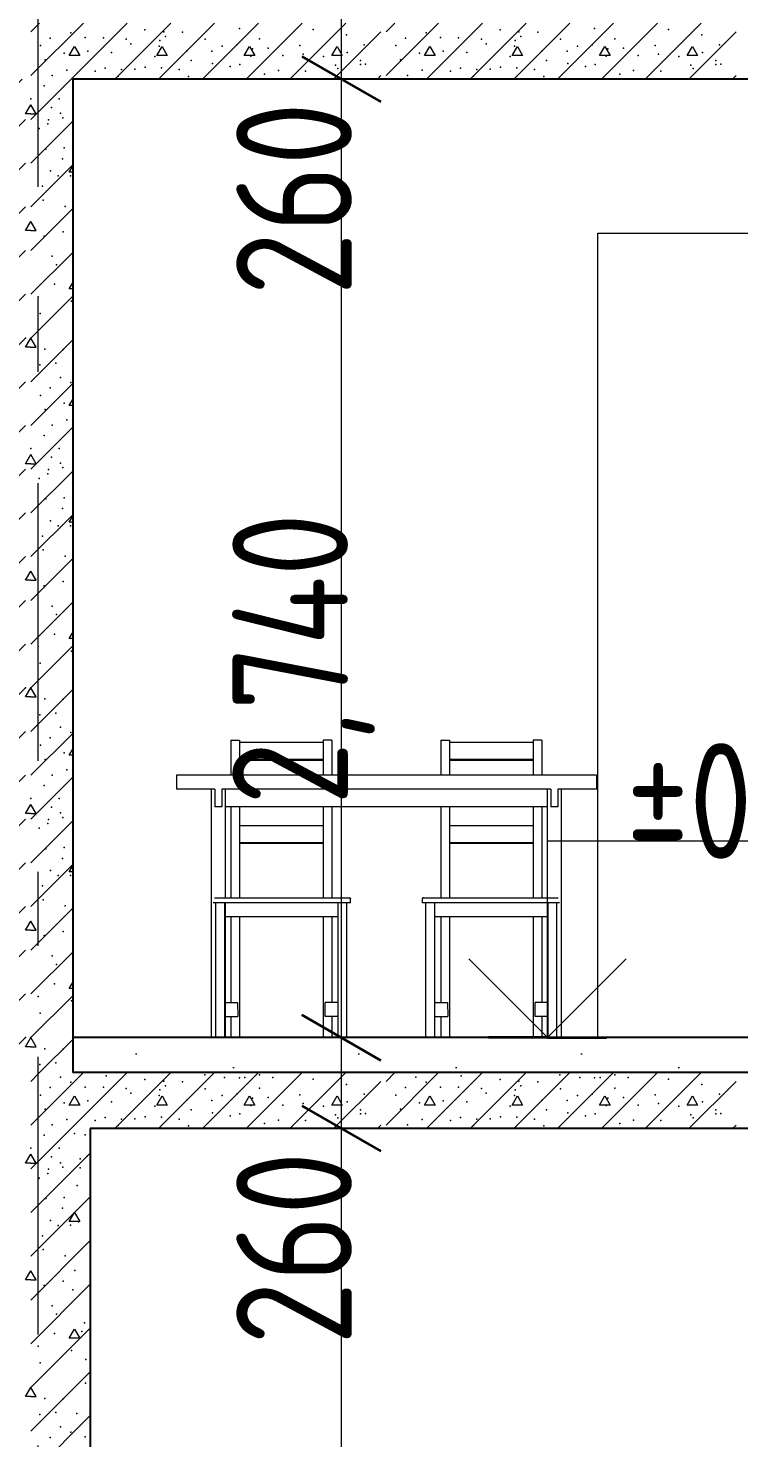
# Model space of a CAD drawing. Header units: millimetres. Extents: x 18162 to 7085488, y 72188 to 247925.
# Drawn here: x 4267586 to 4269616, y 103609 to 107638 of the extents above; entities that cross this region are included whole.
import ezdxf
from ezdxf.enums import TextEntityAlignment as Align

# ---------------------------------------------------------------- set-up
doc = ezdxf.new("R2010")
doc.units = ezdxf.units.MM
doc.header["$MEASUREMENT"] = 0
doc.linetypes.add('Double Dashed', pattern=[1093.611073, 529.166651, -211.666656, 141.111112, -211.666656])
doc.linetypes.add('Wipeout_Contour', pattern=[1000, 0, -1000])
for name, color, linetype in [('Archicad Doors', 7, 'Continuous'), ('Interior - Furniture', 7, 'Continuous'), ('Structural - Bearing', 7, 'Continuous'), ('Structural - Grid', 7, 'Continuous')]:
    doc.layers.add(name, color=color, linetype=linetype)
doc.styles.add('GENERATED_STYLE_3', font='', dxfattribs={"width": 0.8})
doc.styles.get('GENERATED_STYLE_3').set_extended_font_data('ISOCPEUR MON')
doc.dimstyles.new('GENERATED_STYLE__12', dxfattribs={"dimtxt": 330.000007, "dimasz": 171, "dimexe": 0.18, "dimexo": 150, "dimgap": 0, "dimtad": 1, "dimdec": 0, "dimzin": 0, "dimdsep": 46, "dimtxsty": 'GENERATED_STYLE_3', "dimblk": 'ARROWHEAD_2', "dimblk1": 'ARROWHEAD_2', "dimblk2": 'ARROWHEAD_2', "dimcen": 0.09, "dimclrd": 13, "dimclre": 13, "dimclrt": 13, "dimadec": 0, "dimazin": 0, "dimtfac": 1, "dimtdec": 4, "dimtmove": 0, "dimatfit": 3, "dimfxl": 1, "dimtolj": 1, "dimtzin": 0, "dimarcsym": 0})

# ---------------------------------------------------------------- blocks, each defined once
blk = doc.blocks.new('*X1265', base_point=(4294986.6, 104752.7))
at = {"layer": 'Structural - Bearing', "color": 7, "linetype": 'Continuous', "lineweight": 9}
for p, q in [((4267593.3, 104377.7), (4267708.3, 104492.7)), ((4267578.2, 104393.4), (4267593.3, 104419.4)), ((4267593.3, 104252.7), (4267763.1, 104422.5)), ((4267608.4, 104393.4), (4267593.3, 104419.4)), ((4267593.3, 104393.4), (4267578.2, 104393.4)), ((4267593.3, 104393.4), (4267608.4, 104393.4)), ((4267593.3, 104127.7), (4267763.1, 104297.5)), ((4267703.2, 104226.7), (4267718.3, 104252.7)), ((4267718.3, 104252.7), (4267733.2, 104226.7)), ((4267733.2, 104226.7), (4267703.2, 104226.7)), ((4267593.3, 104002.7), (4267763.1, 104172.5)), ((4267578.2, 104060), (4267593.3, 104086)), ((4267608.4, 104060), (4267593.3, 104086)), ((4267593.3, 104060), (4267578.2, 104060)), ((4267593.3, 104060), (4267608.4, 104060)), ((4267593.3, 103877.7), (4267763.1, 104047.5)), ((4267593.3, 103752.7), (4267763.1, 103922.5)), ((4267703.2, 103893.4), (4267718.3, 103919.4)), ((4267733.2, 103893.3), (4267703.2, 103893.4)), ((4267718.3, 103919.4), (4267733.2, 103893.3)), ((4267718.3, 103752.7), (4267763.1, 103797.5)), ((4267578.2, 103726.7), (4267593.3, 103752.7)), ((4267593.3, 103726.7), (4267578.2, 103726.7)), ((4267593.3, 103627.7), (4267718.3, 103752.7)), ((4267608.4, 103726.7), (4267593.3, 103752.7)), ((4267593.3, 103726.7), (4267608.4, 103726.7)), ((4267593.3, 103502.7), (4267763.1, 103672.5))]:
    blk.add_line(p, q, dxfattribs=at)
for p in [(4267631.8, 104473.7), (4267717.8, 104478.3), (4267748.4, 104474.7), (4267593.3, 104436.4), (4267652.3, 104411.9), (4267674.1, 104436.4), (4267734.3, 104406.4), (4267754.6, 104413.9), (4267643.6, 104376.3), (4267678, 104395.2), (4267684.4, 104382.3), (4267734.3, 104380.7), (4267617.5, 104351.4), (4267641.4, 104364.7), (4267725.5, 104330), (4267635.9, 104292.9), (4267688.3, 104296), (4267683.8, 104265.1), (4267649.8, 104230.1), (4267671.1, 104215.9), (4267706.3, 104216.2), (4267729.5, 104226.5), (4267626.6, 104186.3), (4267628.6, 104146.8), (4267691.5, 104129.1), (4267719.3, 104087.4), (4267631.8, 104044.3), (4267685.3, 104056.5), (4267713.5, 104032), (4267654.1, 103986.3), (4267666.8, 103962.2), (4267746.7, 103937.6), (4267660.6, 103906.5), (4267739.4, 103912.8), (4267614.5, 103870.7), (4267709.8, 103857.9), (4267619.6, 103823.1), (4267750.3, 103832.8), (4267749.7, 103765.1), (4267593.3, 103752.7), (4267593.3, 103752.7), (4267593.3, 103752.7), (4267632.9, 103721), (4267685.5, 103719.9), (4267618.9, 103675.5), (4267664.7, 103680.7), (4267724.7, 103678.7), (4267648.4, 103609.8), (4267678, 103639.9), (4267707.2, 103625.3), (4267748.7, 103611.2)]:
    blk.add_point(p, dxfattribs=at)
blk = doc.blocks.new('*X1361', base_point=(4294986.6, 104752.7))
at = {"layer": 'Structural - Bearing', "color": 7, "linetype": 'Continuous', "lineweight": 9}
for p, q in [((4267593.3, 107627.7), (4267618.3, 107652.7)), ((4267593.3, 107502.7), (4267743.3, 107652.7)), ((4267708.3, 107492.7), (4267868.3, 107652.7)), ((4267833.3, 107492.7), (4267993.3, 107652.7)), ((4267958.3, 107492.7), (4268118.3, 107652.7)), ((4268083.3, 107492.7), (4268243.3, 107652.7)), ((4268208.3, 107492.7), (4268368.3, 107652.7)), ((4268333.3, 107492.7), (4268493.3, 107652.7)), ((4268608.4, 107627.7), (4268633.4, 107652.7)), ((4268608.4, 107502.7), (4268758.4, 107652.7)), ((4268723.4, 107492.7), (4268883.4, 107652.7)), ((4268848.4, 107492.7), (4269008.4, 107652.7)), ((4268973.4, 107492.7), (4269133.4, 107652.7)), ((4269098.4, 107492.7), (4269258.4, 107652.7)), ((4269223.4, 107492.7), (4269383.4, 107652.7)), ((4269348.4, 107492.7), (4269508.4, 107652.7)), ((4268458.3, 107492.7), (4268593.3, 107627.7)), ((4269473.4, 107492.7), (4269608.4, 107627.7)), ((4267703.2, 107560.1), (4267718.3, 107586.1)), ((4267733.2, 107560.1), (4267703.2, 107560.1)), ((4267718.3, 107586.1), (4267733.2, 107560.1)), ((4267953.2, 107560.1), (4267968.3, 107586.1)), ((4267983.2, 107560.1), (4267953.2, 107560.1)), ((4267968.3, 107586.1), (4267983.2, 107560.1)), ((4268203.2, 107560.1), (4268218.3, 107586.1)), ((4268233.2, 107560.1), (4268203.2, 107560.1)), ((4268218.3, 107586.1), (4268233.2, 107560.1)), ((4268453.2, 107560.1), (4268468.3, 107586.1)), ((4268483.2, 107560.1), (4268453.2, 107560.1)), ((4268468.3, 107586.1), (4268483.2, 107560.1)), ((4268718.3, 107560.1), (4268733.4, 107586.1)), ((4268748.3, 107560.1), (4268718.3, 107560.1)), ((4268733.4, 107586.1), (4268748.3, 107560.1)), ((4268968.3, 107560.1), (4268983.4, 107586.1)), ((4268998.3, 107560.1), (4268968.3, 107560.1)), ((4268983.4, 107586.1), (4268998.3, 107560.1)), ((4269218.3, 107560.1), (4269233.4, 107586.1)), ((4269248.3, 107560.1), (4269218.3, 107560.1)), ((4269233.4, 107586.1), (4269248.3, 107560.1)), ((4269468.3, 107560.1), (4269483.4, 107586.1)), ((4269498.3, 107560.1), (4269468.3, 107560.1)), ((4269483.4, 107586.1), (4269498.3, 107560.1)), ((4268583.3, 107492.7), (4268593.3, 107502.7)), ((4269598.4, 107492.7), (4269608.4, 107502.7))]:
    blk.add_line(p, q, dxfattribs=at)
for p in [(4267918.8, 107633.5), (4268189.1, 107637.6), (4268400, 107634.4), (4268933.9, 107633.5), (4269204.2, 107637.6), (4269415.1, 107634.4), (4267648.4, 107609.9), (4267707.2, 107625.4), (4267748.7, 107611.3), (4267800.4, 107610.9), (4267866.1, 107607), (4267879, 107593.6), (4267961.9, 107603.6), (4267972.8, 107628.3), (4267977.8, 107614.7), (4268026.8, 107626.7), (4268091.7, 107606.6), (4268181.5, 107591), (4268247, 107608.3), (4268495.1, 107619), (4268546, 107591), (4268663.5, 107609.9), (4268722.3, 107625.4), (4268763.8, 107611.3), (4268815.5, 107610.9), (4268881.2, 107607), (4268894.1, 107593.6), (4268977.1, 107603.6), (4268987.9, 107628.3), (4268993, 107614.7), (4269042, 107626.7), (4269106.9, 107606.6), (4269196.7, 107591), (4269262.1, 107608.3), (4269510.2, 107619), (4269561.1, 107591), (4267621.3, 107588.4), (4267688.3, 107566.5), (4267755.9, 107572.3), (4267823.5, 107569.1), (4267948, 107557.2), (4267960, 107587.1), (4268039.2, 107573.6), (4268110.7, 107573), (4268140.3, 107587.1), (4268221.4, 107558.8), (4268226.6, 107579.4), (4268271.7, 107581.3), (4268313.4, 107560.1), (4268361.7, 107589), (4268371.3, 107564.4), (4268429.6, 107557), (4268497, 107569.1), (4268636.5, 107588.4), (4268703.4, 107566.5), (4268771, 107572.3), (4268838.7, 107569.1), (4268963.2, 107557.2), (4268975.2, 107587.1), (4269054.3, 107573.6), (4269125.8, 107573), (4269155.4, 107587.1), (4269236.6, 107558.8), (4269241.7, 107579.4), (4269286.9, 107581.3), (4269328.5, 107560.1), (4269376.8, 107589), (4269386.4, 107564.4), (4269444.8, 107557), (4269512.2, 107569.1), (4267634.3, 107547.9), (4267695.8, 107518.6), (4267776.7, 107515.9), (4267805.5, 107524), (4267852.2, 107520.1), (4267890.1, 107521.1), (4267920.1, 107526.6), (4267966.5, 107525.3), (4268017.5, 107519.8), (4268051.5, 107545.9), (4268112.4, 107537.8), (4268163.1, 107529), (4268190.7, 107535), (4268300.4, 107517), (4268377.6, 107515.5), (4268463.5, 107532.4), (4268470.3, 107523.2), (4268535.2, 107546.4), (4268535.4, 107534.6), (4268549.2, 107535.6), (4268649.5, 107547.9), (4268711, 107518.6), (4268791.9, 107515.9), (4268820.6, 107524), (4268867.3, 107520.1), (4268905.2, 107521.1), (4268935.2, 107526.6), (4268981.6, 107525.3), (4269032.7, 107519.8), (4269066.6, 107545.9), (4269127.5, 107537.8), (4269178.2, 107529), (4269205.9, 107535), (4269315.5, 107517), (4269392.8, 107515.5), (4269478.6, 107532.4), (4269485.5, 107523.2), (4269550.4, 107546.4), (4269550.5, 107534.6), (4269564.3, 107535.6), (4267654.4, 107503.1), (4267842.9, 107501.6), (4268044.1, 107500.3), (4268260.9, 107506.9), (4268669.5, 107503.1), (4268858.1, 107501.6), (4269059.3, 107500.3), (4269276.1, 107506.9)]:
    blk.add_point(p, dxfattribs=at)
blk = doc.blocks.new('*X1507', base_point=(4294986.6, 104752.7))
at = {"layer": 'Structural - Bearing', "color": 7, "linetype": 'Continuous', "lineweight": 9}
for p, q in [((4267513.1, 107437.7), (4267568.1, 107492.7)), ((4267593.3, 107377.7), (4267708.3, 107492.7)), ((4267578.2, 107393.4), (4267593.3, 107419.4)), ((4267593.3, 107393.4), (4267578.2, 107393.4)), ((4267608.4, 107393.4), (4267593.3, 107419.4)), ((4267593.3, 107393.4), (4267608.4, 107393.4)), ((4267513.1, 107312.7), (4267578.2, 107377.7)), ((4267593.3, 107252.7), (4267713.1, 107372.5)), ((4267513.1, 107187.7), (4267578.2, 107252.7)), ((4267593.3, 107127.7), (4267713.1, 107247.5)), ((4267703.2, 107226.8), (4267713.1, 107243.8)), ((4267713.1, 107226.7), (4267703.2, 107226.8)), ((4267513.1, 107062.7), (4267578.2, 107127.7)), ((4267593.3, 107002.7), (4267713.1, 107122.5)), ((4267578.2, 107060.1), (4267593.3, 107086.1)), ((4267608.4, 107060.1), (4267593.3, 107086.1)), ((4267593.3, 107060.1), (4267578.2, 107060.1)), ((4267593.3, 107060.1), (4267608.4, 107060.1)), ((4267513.1, 106937.7), (4267578.2, 107002.7)), ((4267593.3, 106877.7), (4267713.1, 106997.5)), ((4267703.2, 106893.4), (4267713.1, 106910.5)), ((4267513.1, 106812.7), (4267578.2, 106877.7)), ((4267593.3, 106752.7), (4267713.1, 106872.5)), ((4267713.1, 106893.4), (4267703.2, 106893.4)), ((4267513.1, 106687.6), (4267578.2, 106752.7)), ((4267578.2, 106726.7), (4267593.3, 106752.7)), ((4267608.4, 106726.7), (4267593.3, 106752.7)), ((4267593.3, 106627.7), (4267713.1, 106747.5)), ((4267593.3, 106726.7), (4267578.2, 106726.7)), ((4267593.3, 106726.7), (4267608.4, 106726.7)), ((4267513.1, 106562.6), (4267578.2, 106627.7)), ((4267593.3, 106502.7), (4267713.1, 106622.5)), ((4267703.2, 106560.1), (4267713.1, 106577.1)), ((4267713.1, 106560.1), (4267703.2, 106560.1)), ((4267513.1, 106437.6), (4267578.2, 106502.7)), ((4267593.3, 106377.7), (4267713.1, 106497.5)), ((4267578.2, 106393.4), (4267593.3, 106419.4)), ((4267593.3, 106393.4), (4267578.2, 106393.4)), ((4267608.4, 106393.4), (4267593.3, 106419.4)), ((4267593.3, 106393.4), (4267608.4, 106393.4)), ((4267513.1, 106312.6), (4267578.2, 106377.7)), ((4267593.3, 106252.7), (4267713.1, 106372.5)), ((4267513.1, 106187.6), (4267578.2, 106252.7)), ((4267593.3, 106127.7), (4267713.1, 106247.5)), ((4267703.2, 106226.7), (4267713.1, 106243.8)), ((4267713.1, 106226.7), (4267703.2, 106226.7)), ((4267513.1, 106062.6), (4267578.2, 106127.7)), ((4267593.3, 106002.7), (4267713.1, 106122.5)), ((4267578.2, 106060.1), (4267593.3, 106086.1)), ((4267593.3, 106060.1), (4267578.2, 106060.1)), ((4267608.4, 106060.1), (4267593.3, 106086.1)), ((4267593.3, 106060.1), (4267608.4, 106060.1)), ((4267513.1, 105937.6), (4267578.2, 106002.7)), ((4267593.3, 105877.7), (4267713.1, 105997.5)), ((4267703.2, 105893.4), (4267713.1, 105910.4)), ((4267513.1, 105812.6), (4267578.2, 105877.7)), ((4267593.3, 105752.7), (4267713.1, 105872.5)), ((4267713.1, 105893.4), (4267703.2, 105893.4)), ((4267513.1, 105687.6), (4267578.2, 105752.7)), ((4267578.2, 105726.7), (4267593.3, 105752.7)), ((4267608.4, 105726.7), (4267593.3, 105752.7)), ((4267593.3, 105627.7), (4267713.1, 105747.5)), ((4267593.3, 105726.7), (4267578.2, 105726.7)), ((4267593.3, 105726.7), (4267608.4, 105726.7)), ((4267513.1, 105562.6), (4267578.2, 105627.7)), ((4267593.3, 105502.7), (4267713.1, 105622.5)), ((4267703.2, 105560.1), (4267713.1, 105577.1)), ((4267713.1, 105560), (4267703.2, 105560.1)), ((4267513.1, 105437.6), (4267578.2, 105502.7)), ((4267593.3, 105377.7), (4267713.1, 105497.5)), ((4267578.2, 105393.4), (4267593.3, 105419.4)), ((4267608.4, 105393.4), (4267593.3, 105419.4)), ((4267513.1, 105312.6), (4267578.2, 105377.7)), ((4267593.3, 105393.4), (4267578.2, 105393.4)), ((4267593.3, 105393.4), (4267608.4, 105393.4)), ((4267593.3, 105252.7), (4267713.1, 105372.5)), ((4267513.1, 105187.6), (4267578.2, 105252.7)), ((4267593.3, 105127.7), (4267713.1, 105247.5)), ((4267703.2, 105226.7), (4267713.1, 105243.8)), ((4267713.1, 105226.7), (4267703.2, 105226.7)), ((4267513.1, 105062.6), (4267578.2, 105127.7)), ((4267593.3, 105002.7), (4267713.1, 105122.5)), ((4267578.2, 105060.1), (4267593.3, 105086.1)), ((4267593.3, 105060), (4267578.2, 105060.1)), ((4267608.4, 105060.1), (4267593.3, 105086.1)), ((4267593.3, 105060), (4267608.4, 105060.1)), ((4267513.1, 104937.6), (4267578.2, 105002.7)), ((4267593.3, 104877.7), (4267713.1, 104997.5)), ((4267703.2, 104893.4), (4267713.1, 104910.4)), ((4267713.1, 104893.4), (4267703.2, 104893.4)), ((4267513.1, 104812.6), (4267578.2, 104877.7)), ((4267593.3, 104752.7), (4267713.1, 104872.5)), ((4267513.1, 104687.6), (4267578.2, 104752.7)), ((4267578.2, 104726.7), (4267593.3, 104752.7)), ((4267608.4, 104726.7), (4267593.3, 104752.7)), ((4267618.3, 104652.7), (4267713.1, 104747.5)), ((4267593.3, 104726.7), (4267578.2, 104726.7)), ((4267593.3, 104726.7), (4267608.4, 104726.7))]:
    blk.add_line(p, q, dxfattribs=at)
for p in [(4267631.8, 107473.7), (4267515.3, 107459.4), (4267540.3, 107434.6), (4267593.3, 107436.5), (4267674.1, 107436.5), (4267652.3, 107412), (4267678, 107395.2), (4267518.8, 107366.6), (4267617.5, 107351.5), (4267641.4, 107364.8), (4267643.6, 107376.4), (4267684.4, 107382.4), (4267554.1, 107313), (4267635.9, 107292.9), (4267688.3, 107296.1), (4267649.8, 107230.2), (4267683.8, 107265.1), (4267523.5, 107211), (4267535.6, 107194), (4267671.1, 107215.9), (4267706.3, 107216.2), (4267626.6, 107186.3), (4267628.6, 107146.9), (4267534, 107127.6), (4267552.7, 107142.5), (4267691.5, 107129.1), (4267529.1, 107093.6), (4267631.8, 107044.3), (4267685.3, 107056.5), (4267654.1, 106986.3), (4267529.9, 106977), (4267666.8, 106962.3), (4267660.6, 106906.5), (4267614.5, 106870.8), (4267709.8, 106857.9), (4267619.6, 106823.1), (4267548, 106776.3), (4267578.2, 106752.7), (4267578.2, 106752.7), (4267578.2, 106752.7), (4267593.3, 106752.7), (4267593.3, 106752.7), (4267593.3, 106752.7), (4267532.5, 106731.8), (4267632.9, 106721), (4267685.5, 106719.9), (4267554.6, 106665.9), (4267618.9, 106675.6), (4267664.7, 106680.8), (4267678, 106639.9), (4267707.2, 106625.4), (4267530.8, 106591), (4267621.3, 106588.4), (4267648.4, 106609.9), (4267520.1, 106546.4), (4267634.3, 106547.9), (4267688.3, 106566.5), (4267520.3, 106534.6), (4267534, 106535.5), (4267654.4, 106503.1), (4267695.8, 106518.6), (4267631.8, 106473.7), (4267515.3, 106459.4), (4267540.3, 106434.6), (4267593.3, 106436.4), (4267674.1, 106436.4), (4267652.3, 106412), (4267678, 106395.2), (4267684.4, 106382.4), (4267518.8, 106366.6), (4267617.5, 106351.4), (4267641.4, 106364.8), (4267643.6, 106376.4), (4267554.1, 106313), (4267635.9, 106292.9), (4267683.8, 106265.1), (4267688.3, 106296.1), (4267649.8, 106230.2), (4267523.5, 106210.9), (4267535.6, 106194), (4267626.6, 106186.3), (4267671.1, 106215.9), (4267706.3, 106216.2), (4267552.7, 106142.5), (4267628.6, 106146.9), (4267534, 106127.6), (4267691.5, 106129.1), (4267529.1, 106093.5), (4267631.8, 106044.3), (4267685.3, 106056.5), (4267654.1, 105986.3), (4267529.9, 105977), (4267666.8, 105962.2), (4267660.6, 105906.5), (4267614.5, 105870.8), (4267709.8, 105857.9), (4267619.6, 105823.1), (4267548, 105776.3), (4267578.2, 105752.7), (4267578.2, 105752.7), (4267578.2, 105752.7), (4267593.3, 105752.7), (4267593.3, 105752.7), (4267593.3, 105752.7), (4267532.5, 105731.8), (4267632.9, 105721), (4267685.5, 105719.9), (4267554.6, 105665.9), (4267618.9, 105675.6), (4267664.7, 105680.7), (4267678, 105639.9), (4267707.2, 105625.4), (4267530.8, 105591), (4267621.3, 105588.4), (4267648.4, 105609.8), (4267520.1, 105546.3), (4267534, 105535.5), (4267634.3, 105547.9), (4267688.3, 105566.5), (4267520.3, 105534.6), (4267654.4, 105503.1), (4267695.8, 105518.5), (4267515.3, 105459.4), (4267631.8, 105473.7), (4267540.3, 105434.5), (4267593.3, 105436.4), (4267674.1, 105436.4), (4267643.6, 105376.4), (4267652.3, 105412), (4267678, 105395.2), (4267684.4, 105382.3), (4267518.8, 105366.5), (4267617.5, 105351.4), (4267641.4, 105364.7), (4267554.1, 105313), (4267635.9, 105292.9), (4267688.3, 105296.1), (4267683.8, 105265.1), (4267649.8, 105230.2), (4267671.1, 105215.9), (4267706.3, 105216.2), (4267523.5, 105210.9), (4267535.6, 105194), (4267626.6, 105186.3), (4267552.7, 105142.5), (4267628.6, 105146.8), (4267529.1, 105093.5), (4267534, 105127.6), (4267691.5, 105129.1), (4267685.3, 105056.5), (4267631.8, 105044.3), (4267529.9, 104977), (4267654.1, 104986.3), (4267666.8, 104962.2), (4267660.6, 104906.5), (4267614.5, 104870.7), (4267709.8, 104857.9), (4267619.6, 104823.1), (4267548, 104776.2), (4267532.5, 104731.8), (4267578.2, 104752.7), (4267578.2, 104752.7), (4267578.2, 104752.7), (4267593.3, 104752.7), (4267593.3, 104752.7), (4267593.3, 104752.7), (4267632.9, 104721), (4267685.5, 104719.9), (4267554.6, 104665.9), (4267618.9, 104675.5), (4267664.7, 104680.7)]:
    blk.add_point(p, dxfattribs=at)
blk = doc.blocks.new('*X1510', base_point=(4294986.6, 104752.7))
at = {"layer": 'Structural - Bearing', "color": 7, "linetype": 'Continuous', "lineweight": 9}
for p, q in [((4267593.3, 104627.7), (4267618.3, 104652.7)), ((4267593.3, 104502.7), (4267743.3, 104652.7)), ((4267708.3, 104492.7), (4267868.3, 104652.7)), ((4267833.3, 104492.7), (4267993.3, 104652.7)), ((4267958.3, 104492.7), (4268118.3, 104652.7)), ((4268083.3, 104492.7), (4268243.3, 104652.7)), ((4268208.3, 104492.7), (4268368.3, 104652.7)), ((4268333.3, 104492.7), (4268493.3, 104652.7)), ((4268608.4, 104627.7), (4268633.4, 104652.7)), ((4268608.4, 104502.7), (4268758.4, 104652.7)), ((4268723.4, 104492.7), (4268883.4, 104652.7)), ((4268848.4, 104492.7), (4269008.4, 104652.7)), ((4268973.4, 104492.7), (4269133.4, 104652.7)), ((4269098.4, 104492.7), (4269258.4, 104652.7)), ((4269223.4, 104492.7), (4269383.4, 104652.7)), ((4269348.4, 104492.7), (4269508.4, 104652.7)), ((4268458.3, 104492.7), (4268593.3, 104627.7)), ((4269473.4, 104492.7), (4269608.4, 104627.7)), ((4267703.2, 104560), (4267718.3, 104586)), ((4267718.3, 104586), (4267733.2, 104560)), ((4267953.2, 104560), (4267968.3, 104586)), ((4267968.3, 104586), (4267983.2, 104560)), ((4268203.2, 104560), (4268218.3, 104586)), ((4268218.3, 104586), (4268233.2, 104560)), ((4268453.2, 104560), (4268468.3, 104586)), ((4268468.3, 104586), (4268483.2, 104560)), ((4268718.3, 104560), (4268733.4, 104586)), ((4268733.4, 104586), (4268748.3, 104560)), ((4268968.3, 104560), (4268983.4, 104586)), ((4268983.4, 104586), (4268998.3, 104560)), ((4269218.3, 104560), (4269233.4, 104586)), ((4269233.4, 104586), (4269248.3, 104560)), ((4269468.3, 104560), (4269483.4, 104586)), ((4269483.4, 104586), (4269498.3, 104560)), ((4267733.2, 104560), (4267703.2, 104560)), ((4267983.2, 104560), (4267953.2, 104560)), ((4268233.2, 104560), (4268203.2, 104560)), ((4268483.2, 104560), (4268453.2, 104560)), ((4268748.3, 104560), (4268718.3, 104560)), ((4268998.3, 104560), (4268968.3, 104560)), ((4269248.3, 104560), (4269218.3, 104560)), ((4269498.3, 104560), (4269468.3, 104560)), ((4268583.3, 104492.7), (4268593.3, 104502.7)), ((4269598.4, 104492.7), (4269608.4, 104502.7))]:
    blk.add_line(p, q, dxfattribs=at)
for p in [(4267648.4, 104609.8), (4267678, 104639.9), (4267707.2, 104625.4), (4267748.7, 104611.2), (4267800.4, 104610.9), (4267808.1, 104643.7), (4267918.8, 104633.4), (4267972.8, 104628.2), (4267977.8, 104614.7), (4268026.8, 104626.7), (4268090, 104646.7), (4268146.8, 104638.6), (4268189.1, 104637.5), (4268204.6, 104639.1), (4268246.3, 104646.8), (4268247, 104608.3), (4268284.5, 104638.6), (4268400, 104634.4), (4268495.1, 104619), (4268663.5, 104609.8), (4268693.1, 104639.9), (4268722.3, 104625.4), (4268763.8, 104611.2), (4268815.5, 104610.9), (4268823.2, 104643.7), (4268933.9, 104633.4), (4268987.9, 104628.2), (4268993, 104614.7), (4269042, 104626.7), (4269105.1, 104646.7), (4269161.9, 104638.6), (4269204.2, 104637.5), (4269219.7, 104639.1), (4269261.4, 104646.8), (4269262.1, 104608.3), (4269299.7, 104638.6), (4269415.1, 104634.4), (4269510.2, 104619), (4267621.3, 104588.4), (4267755.9, 104572.3), (4267823.5, 104569), (4267866.1, 104607), (4267879, 104593.5), (4267960, 104587.1), (4267961.9, 104603.5), (4268039.2, 104573.6), (4268091.7, 104606.6), (4268110.7, 104572.9), (4268140.3, 104587.1), (4268181.5, 104590.9), (4268226.6, 104579.3), (4268271.7, 104581.2), (4268361.7, 104589), (4268497, 104569), (4268546, 104590.9), (4268636.5, 104588.4), (4268771, 104572.3), (4268838.7, 104569), (4268881.2, 104607), (4268894.1, 104593.5), (4268975.2, 104587.1), (4268977.1, 104603.5), (4269054.3, 104573.6), (4269106.9, 104606.6), (4269125.8, 104572.9), (4269155.4, 104587.1), (4269196.7, 104590.9), (4269241.7, 104579.3), (4269286.9, 104581.2), (4269376.8, 104589), (4269512.2, 104569), (4269561.1, 104590.9), (4267634.3, 104547.9), (4267688.3, 104566.5), (4267948, 104557.1), (4268051.5, 104545.9), (4268112.4, 104537.8), (4268163.1, 104528.9), (4268190.7, 104535), (4268221.4, 104558.7), (4268313.4, 104560), (4268371.3, 104564.3), (4268429.6, 104557), (4268463.5, 104532.3), (4268535.2, 104546.3), (4268535.4, 104534.6), (4268549.2, 104535.5), (4268649.5, 104547.9), (4268703.4, 104566.5), (4268963.2, 104557.1), (4269066.6, 104545.9), (4269127.5, 104537.8), (4269178.2, 104528.9), (4269205.9, 104535), (4269236.6, 104558.7), (4269328.5, 104560), (4269386.4, 104564.3), (4269444.8, 104557), (4269478.6, 104532.3), (4269550.4, 104546.3), (4269550.5, 104534.6), (4269564.3, 104535.5), (4267654.4, 104503.1), (4267695.8, 104518.5), (4267776.7, 104515.9), (4267805.5, 104524), (4267842.9, 104501.5), (4267852.2, 104520.1), (4267890.1, 104521), (4267920.1, 104526.5), (4267966.5, 104525.3), (4268017.5, 104519.8), (4268044.1, 104500.3), (4268260.9, 104506.9), (4268300.4, 104517), (4268377.6, 104515.4), (4268470.3, 104523.2), (4268669.5, 104503.1), (4268711, 104518.5), (4268791.9, 104515.9), (4268820.6, 104524), (4268858.1, 104501.5), (4268867.3, 104520.1), (4268905.2, 104521), (4268935.2, 104526.5), (4268981.6, 104525.3), (4269032.7, 104519.8), (4269059.3, 104500.3), (4269276.1, 104506.9), (4269315.5, 104517), (4269392.8, 104515.4), (4269485.5, 104523.2)]:
    blk.add_point(p, dxfattribs=at)
blk = doc.blocks.new('Standard grid marker[366]_3', base_point=(4267613.1, 164752.7))
at = {"layer": 'Structural - Grid', "color": 13, "linetype": 'Double Dashed', "lineweight": 13, "ltscale": 1.5}
blk.add_line((4267613.1, 163752.7), (4267613.1, 97752.7), dxfattribs=at)
at = {"layer": 'Structural - Grid', "color": 13, "lineweight": 13, "style": 'GENERATED_STYLE_3'}
blk.add_attdef('AC_MarkerText_1', text='', height=375, rotation=360, dxfattribs=at).set_placement((4267613.1, 96490.2), align=Align.TOP_CENTER)
blk = doc.blocks.new('*D1647', base_point=(4294986.6, 104752.7))
at = {"color": 12, "linetype": 'Continuous', "lineweight": 35}
for p, q in [((4268368, 104557.7), (4268593, 104427.8)), ((4268368, 100517.7), (4268593, 100387.8))]:
    blk.add_line(p, q, dxfattribs=at)
at = {"color": 13, "linetype": 'Continuous', "lineweight": 13}
for p, q in [((4268480.5, 100452.7), (4268480.5, 104492.7)), ((4268649.2, 100452.7), (4268311.7, 100452.7)), ((4268480.5, 100342.7), (4268480.5, 100452.7))]:
    blk.add_line(p, q, dxfattribs=at)
at = {"color": 13, "lineweight": 13, "char_height": 330, "attachment_point": 7, "rotation": 90, "style": 'GENERATED_STYLE_3'}
for s, insert in [('\\A1;{\\pql;\\fISOCPEUR MON|b0|i0|c0|p0;\\W0.800000;260}', (4268510.3, 103874.4)), ('\\A1;{\\pql;\\fISOCPEUR MON|b0|i0|c0|p0;\\W0.800000;4,040}', (4268576.1, 101754.8))]:
    blk.add_mtext(s, dxfattribs=dict(at, insert=insert))
blk = doc.blocks.new('ARROWHEAD_2')
at = {"color": 0, "linetype": 'Continuous', "lineweight": 0}
for p, q in [((-0.378, -0.655), (0.378, 0.655)), ((0, 0), (-1, 0))]:
    blk.add_line(p, q, dxfattribs=at)
blk = doc.blocks.new('*D1648', base_point=(4294986.6, 104752.7))
at = {"color": 13, "linetype": 'Continuous', "lineweight": 13}
for p, q in [((4268480.5, 104752.7), (4268480.5, 107492.7)), ((4268649.2, 104752.7), (4268311.7, 104752.7)), ((4268480.5, 104492.7), (4268480.5, 104752.7)), ((4268649.2, 104492.7), (4268311.7, 104492.7)), ((4268480.5, 100452.7), (4268480.5, 104492.7))]:
    blk.add_line(p, q, dxfattribs=at)
at = {"color": 12, "linetype": 'Continuous', "lineweight": 35}
for p, q in [((4268368, 104817.7), (4268593, 104687.8)), ((4268368, 104557.7), (4268593, 104427.8))]:
    blk.add_line(p, q, dxfattribs=at)
blk = doc.blocks.new('*D1649', base_point=(4294986.6, 104752.7))
at = {"color": 12, "linetype": 'Continuous', "lineweight": 35}
for p, q in [((4268368, 107557.7), (4268593, 107427.8)), ((4268368, 104817.7), (4268593, 104687.8))]:
    blk.add_line(p, q, dxfattribs=at)
at = {"color": 13, "linetype": 'Continuous', "lineweight": 13}
blk.add_line((4268480.5, 104752.7), (4268480.5, 107492.7), dxfattribs=at)
at = {"color": 13, "lineweight": 13, "char_height": 330, "attachment_point": 7, "rotation": 90, "style": 'GENERATED_STYLE_3'}
for s, insert in [('\\A1;{\\pql;\\fISOCPEUR MON|b0|i0|c0|p0;\\W0.800000;260}', (4268510.3, 106874.4)), ('\\A1;{\\pql;\\fISOCPEUR MON|b0|i0|c0|p0;\\W0.800000;2,740}', (4268576.1, 105417.9))]:
    blk.add_mtext(s, dxfattribs=dict(at, insert=insert))
blk = doc.blocks.new('*D1650', base_point=(4294986.6, 104752.7))
at = {"color": 13, "linetype": 'Continuous', "lineweight": 13}
for p, q in [((4268480.5, 107752.7), (4268480.5, 110492.7)), ((4268649.2, 107752.7), (4268311.7, 107752.7)), ((4268480.5, 107492.7), (4268480.5, 107752.7)), ((4268649.2, 107492.7), (4268311.7, 107492.7)), ((4268480.5, 104752.7), (4268480.5, 107492.7))]:
    blk.add_line(p, q, dxfattribs=at)
at = {"color": 12, "linetype": 'Continuous', "lineweight": 35}
for p, q in [((4268368, 107817.7), (4268593, 107687.8)), ((4268368, 107557.7), (4268593, 107427.8))]:
    blk.add_line(p, q, dxfattribs=at)
blk = doc.blocks.new('*D1686', base_point=(4294986.6, 104752.7))
at = {"color": 12, "linetype": 'Continuous', "lineweight": 35}
for p, q in [((4271333.2, 104557.7), (4271558.2, 104427.8)), ((4271333.2, 103517.7), (4271558.2, 103387.8))]:
    blk.add_line(p, q, dxfattribs=at)
at = {"color": 13, "linetype": 'Continuous', "lineweight": 13}
for p, q in [((4271445.7, 103452.7), (4271445.7, 104492.7)), ((4271614.4, 103452.7), (4270478.7, 103452.7)), ((4271445.7, 100452.7), (4271445.7, 103452.7))]:
    blk.add_line(p, q, dxfattribs=at)
at = {"color": 13, "lineweight": 13, "insert": (4271541.3, 103570.9), "char_height": 330, "attachment_point": 7, "rotation": 90, "style": 'GENERATED_STYLE_3'}
blk.add_mtext('\\A1;{\\pql;\\fISOCPEUR MON|b0|i0|c0|p0;\\W0.800000;1,040}', dxfattribs=at)
blk = doc.blocks.new('*D1687', base_point=(4294986.6, 104752.7))
at = {"color": 13, "linetype": 'Continuous', "lineweight": 13}
for p, q in [((4271445.7, 104752.7), (4271445.7, 107052.7)), ((4271614.4, 104752.7), (4271276.9, 104752.7)), ((4271445.7, 104492.7), (4271445.7, 104752.7)), ((4271614.4, 104492.7), (4271276.9, 104492.7)), ((4271445.7, 103452.7), (4271445.7, 104492.7))]:
    blk.add_line(p, q, dxfattribs=at)
at = {"color": 12, "linetype": 'Continuous', "lineweight": 35}
for p, q in [((4271333.2, 104817.7), (4271558.2, 104687.8)), ((4271333.2, 104557.7), (4271558.2, 104427.8))]:
    blk.add_line(p, q, dxfattribs=at)
blk = doc.blocks.new('*D1688', base_point=(4294986.6, 104752.7))
at = {"color": 13, "linetype": 'Continuous', "lineweight": 13}
for p, q in [((4271445.7, 107052.7), (4271445.7, 107492.7)), ((4271614.4, 107052.7), (4270763.1, 107052.7)), ((4271445.7, 104752.7), (4271445.7, 107052.7))]:
    blk.add_line(p, q, dxfattribs=at)
at = {"color": 12, "linetype": 'Continuous', "lineweight": 35}
for p, q in [((4271333.2, 107117.7), (4271558.2, 106987.8)), ((4271333.2, 104817.7), (4271558.2, 104687.8))]:
    blk.add_line(p, q, dxfattribs=at)
at = {"color": 13, "lineweight": 13, "char_height": 330, "attachment_point": 7, "rotation": 90, "style": 'GENERATED_STYLE_3'}
for s, insert in [('\\A1;{\\pql;\\fISOCPEUR MON|b0|i0|c0|p0;\\W0.800000;440}', (4271096, 106969.7)), ('\\A1;{\\pql;\\fISOCPEUR MON|b0|i0|c0|p0;\\W0.800000;2,300}', (4271541.3, 105764.4)), ('\\A1;{\\pql;\\fISOCPEUR MON|b0|i0|c0|p0;\\W0.800000;260}', (4271475.5, 104817.7))]:
    blk.add_mtext(s, dxfattribs=dict(at, insert=insert))
blk = doc.blocks.new('*D1689', base_point=(4294986.6, 104752.7))
at = {"color": 12, "linetype": 'Continuous', "lineweight": 35}
for p, q in [((4271333.2, 107557.7), (4271558.2, 107427.8)), ((4271333.2, 107117.7), (4271558.2, 106987.8))]:
    blk.add_line(p, q, dxfattribs=at)
at = {"color": 13, "linetype": 'Continuous', "lineweight": 13}
blk.add_line((4271445.7, 107052.7), (4271445.7, 107492.7), dxfattribs=at)
blk = doc.blocks.new('*D1690', base_point=(4294986.6, 104752.7))
at = {"color": 13, "linetype": 'Continuous', "lineweight": 13}
for p, q in [((4271445.7, 107752.7), (4271445.7, 110052.7)), ((4271614.4, 107752.7), (4271276.9, 107752.7)), ((4271445.7, 107492.7), (4271445.7, 107752.7)), ((4271614.4, 107492.7), (4271276.9, 107492.7)), ((4271445.7, 107052.7), (4271445.7, 107492.7))]:
    blk.add_line(p, q, dxfattribs=at)
at = {"color": 12, "linetype": 'Continuous', "lineweight": 35}
for p, q in [((4271333.2, 107817.7), (4271558.2, 107687.8)), ((4271333.2, 107557.7), (4271558.2, 107427.8))]:
    blk.add_line(p, q, dxfattribs=at)

msp = doc.modelspace()

# ---------------------------------------------------------------- hatches: boundary and pattern name
at = {"layer": 'Structural - Bearing', "linetype": 'Continuous', "lineweight": 9}
h = msp.add_hatch(dxfattribs=at)
h.set_pattern_fill('Lightweight_Concrete_0003', style=0, pattern_type=2)
h.set_pattern_definition([(0, (4294986.6, 104752.7), (0, 1169.134), [73.125, -601.875]), (0, (4295324.1, 105337.3), (0, 1169.134), [73.125, -601.875]), (60, (4294986.6, 104752.7), (-1012.5, 584.567), [73.125, -601.875]), (60, (4295661.6, 104752.7), (-1012.5, 584.567), [73.125, -601.875]), (120, (4295059.7, 104752.7), (1012.5, 584.567), [73.125, -601.875]), (120, (4295734.7, 104752.7), (1012.5, 584.567), [73.125, -601.875]), (0, (4294986.58, 104865.2), (0, 225), [0, -225, 0, -337.5]), (45, (4295099.08, 104865.2), (-159.099, 159.099), [0, -168.75, 0, -281.25])])
h.paths.add_polyline_path([(4267713.1, 104752.7), (4267713.1, 104652.7), (4274013.1, 104652.7), (4274013.1, 104752.7)])

# ---------------------------------------------------------------- linework, layer by layer
at = {"color": 13, "linetype": 'Continuous', "lineweight": 13}
for p, q in [((4269069.5, 104752.7), (4269069.5, 105315.2)), ((4269069.5, 105315.2), (4270111.2, 105315.2)), ((4269069.5, 104752.7), (4268844.5, 104977.7)), ((4269294.5, 104977.7), (4269069.5, 104752.7))]:
    msp.add_line(p, q, dxfattribs=at)
at = {"color": 12, "linetype": 'Continuous', "lineweight": 35}
for q in [(4268900.7, 104752.7), (4269238.2, 104752.7)]:
    msp.add_line((4269069.5, 104752.7), q, dxfattribs=at)
at = {"layer": 'Archicad Doors', "color": 7, "linetype": 'Continuous', "lineweight": 9}
for p, q in [((4269213.1, 104752.7), (4269213.1, 107052.7)), ((4269213.1, 107052.7), (4270613.1, 107052.7))]:
    msp.add_line(p, q, dxfattribs=at)
at = {"layer": 'Interior - Furniture', "color": 7, "linetype": 'Continuous', "lineweight": 13}
for p, q in [((4268164.3, 105602.7), (4268189.3, 105602.7)), ((4268189.3, 105597), (4268428.7, 105597)), ((4268453.7, 105602.7), (4268428.7, 105602.7)), ((4268764.3, 105602.7), (4268789.3, 105602.7)), ((4268789.3, 105597), (4269028.7, 105597)), ((4269053.7, 105602.7), (4269028.7, 105602.7)), ((4268428.7, 105547.6), (4268189.3, 105547.6)), ((4268428.7, 105545.4), (4268189.3, 105545.4)), ((4269028.7, 105547.6), (4268789.3, 105547.6)), ((4269028.7, 105545.4), (4268789.3, 105545.4)), ((4268164.3, 105412.7), (4268164.3, 105152.7)), ((4268189.3, 105412.7), (4268189.3, 105152.7)), ((4268428.7, 105412.7), (4268428.7, 105152.7)), ((4268453.7, 105412.7), (4268453.7, 105152.7)), ((4268764.3, 105412.7), (4268764.3, 105152.7)), ((4268789.3, 105412.7), (4268789.3, 105152.7)), ((4269028.7, 105412.7), (4269028.7, 105152.7)), ((4269053.7, 105412.7), (4269053.7, 105152.7)), ((4268189.3, 105359.5), (4268428.7, 105359.5)), ((4268789.3, 105359.5), (4269028.7, 105359.5)), ((4268428.7, 105310), (4268189.3, 105310)), ((4268428.7, 105307.9), (4268189.3, 105307.9)), ((4269028.7, 105310), (4268789.3, 105310)), ((4269028.7, 105307.9), (4268789.3, 105307.9)), ((4268116.6, 105137.7), (4268114.4, 105137.7)), ((4268120.9, 105137.7), (4268116.6, 105137.7)), ((4268118, 105152.7), (4268118.9, 105152.7)), ((4268118.9, 105152.7), (4268122.5, 105152.7)), ((4268126, 105137.7), (4268120.9, 105137.7)), ((4268122.1, 104752.7), (4268122.1, 105137.7)), ((4268122.5, 105152.7), (4268126.8, 105152.7)), ((4268131.5, 105137.7), (4268126, 105137.7)), ((4268126.8, 105152.7), (4268131.8, 105152.7)), ((4268486.5, 105137.7), (4268131.5, 105137.7)), ((4268131.8, 105152.7), (4268486.3, 105152.7)), ((4268147.1, 104752.7), (4268147.1, 105137.7)), ((4268149, 104752.7), (4268149, 105137.7)), ((4268471, 104752.7), (4268471, 105137.7)), ((4268486.3, 105152.7), (4268491.2, 105152.7)), ((4268492.1, 105137.7), (4268486.5, 105137.7)), ((4268491.2, 105152.7), (4268495.6, 105152.7)), ((4268497.2, 105137.7), (4268492.1, 105137.7)), ((4268495.6, 105152.7), (4268499.2, 105152.7)), ((4268496, 104752.7), (4268496, 105137.7)), ((4268501.5, 105137.7), (4268497.2, 105137.7)), ((4268499.2, 105152.7), (4268501.8, 105152.7)), ((4268504.6, 105137.7), (4268501.5, 105137.7)), ((4268501.8, 105152.7), (4268503.3, 105152.7)), ((4268503.3, 105152.7), (4268503.4, 105152.7)), ((4268503.4, 105152.7), (4268503.8, 105152.7)), ((4268504.5, 105152.5), (4268503.8, 105152.7)), ((4268504.5, 105152.5), (4268505.2, 105152.1)), ((4268506.2, 105137.7), (4268504.6, 105137.7)), ((4268505.7, 105151.5), (4268505.2, 105152.1)), ((4268505.7, 105151.5), (4268506.1, 105150.9)), ((4268506.3, 105150.1), (4268506.1, 105150.9)), ((4268506.4, 105137.7), (4268506.2, 105137.7)), ((4268506.3, 105150.1), (4268506.4, 105149.7)), ((4268506.4, 105137.7), (4268506.4, 105149.7)), ((4268711.9, 105150.9), (4268711.7, 105150.1)), ((4268711.7, 105150.1), (4268711.7, 105149.7)), ((4268711.7, 105149.7), (4268711.7, 105137.7)), ((4268711.8, 105137.7), (4268711.7, 105137.7)), ((4268713.5, 105137.7), (4268711.8, 105137.7)), ((4268712.3, 105151.5), (4268711.9, 105150.9)), ((4268712.9, 105152.1), (4268712.3, 105151.5)), ((4268713.5, 105152.5), (4268712.9, 105152.1)), ((4268714.3, 105152.7), (4268713.5, 105152.5)), ((4268716.6, 105137.7), (4268713.5, 105137.7)), ((4268714.7, 105152.7), (4268714.3, 105152.7)), ((4268714.7, 105152.7), (4268714.8, 105152.7)), ((4268714.8, 105152.7), (4268716.2, 105152.7)), ((4268716.2, 105152.7), (4268718.9, 105152.7)), ((4268720.9, 105137.7), (4268716.6, 105137.7)), ((4268718.9, 105152.7), (4268722.5, 105152.7)), ((4268726, 105137.7), (4268720.9, 105137.7)), ((4268722.1, 104752.7), (4268722.1, 105137.7)), ((4268722.5, 105152.7), (4268726.8, 105152.7)), ((4268731.5, 105137.7), (4268726, 105137.7)), ((4268726.8, 105152.7), (4268731.8, 105152.7)), ((4269086.5, 105137.7), (4268731.5, 105137.7)), ((4268731.8, 105152.7), (4269086.3, 105152.7)), ((4268747.1, 104752.7), (4268747.1, 105137.7)), ((4269069, 104752.7), (4269069, 105137.7)), ((4269071, 104752.7), (4269071, 105137.7)), ((4269086.3, 105152.7), (4269091.2, 105152.7)), ((4269092.1, 105137.7), (4269086.5, 105137.7)), ((4269091.2, 105152.7), (4269095.6, 105152.7)), ((4269097.2, 105137.7), (4269092.1, 105137.7)), ((4269095.6, 105152.7), (4269099.2, 105152.7)), ((4269096, 104752.7), (4269096, 105137.7)), ((4269101.5, 105137.7), (4269097.2, 105137.7)), ((4269099.2, 105152.7), (4269100, 105152.7)), ((4269103.6, 105137.7), (4269101.5, 105137.7)), ((4268471, 105097.7), (4268149, 105097.7)), ((4268164.3, 105097.7), (4268164.3, 104852.7)), ((4268189.3, 105097.7), (4268189.3, 104752.7)), ((4268428.7, 105097.7), (4268428.7, 104752.7)), ((4268453.7, 105097.7), (4268453.7, 104852.7)), ((4269069, 105097.7), (4268747.1, 105097.7)), ((4268764.3, 105097.7), (4268764.3, 104852.7)), ((4268789.3, 105097.7), (4268789.3, 104752.7)), ((4269028.7, 105097.7), (4269028.7, 104752.7)), ((4269053.7, 105097.7), (4269053.7, 104852.7)), ((4268149, 104852.7), (4268183.7, 104852.7)), ((4268183.7, 104852.7), (4268184.3, 104812.7)), ((4268433.8, 104812.7), (4268434.3, 104852.7)), ((4268471, 104852.7), (4268434.3, 104852.7)), ((4268747.1, 104852.7), (4268783.7, 104852.7)), ((4268783.7, 104852.7), (4268784.3, 104812.7)), ((4269033.8, 104812.7), (4269034.3, 104852.7)), ((4269069, 104852.7), (4269034.3, 104852.7)), ((4268149, 104812.7), (4268184.3, 104812.7)), ((4268164.3, 104812.7), (4268164.3, 104752.7)), ((4268471, 104812.7), (4268433.8, 104812.7)), ((4268453.7, 104812.7), (4268453.7, 104752.7)), ((4268747.1, 104812.7), (4268784.3, 104812.7)), ((4268764.3, 104812.7), (4268764.3, 104752.7)), ((4269069, 104812.7), (4269033.8, 104812.7)), ((4269053.7, 104812.7), (4269053.7, 104752.7))]:
    msp.add_line(p, q, dxfattribs=at)
at = {"layer": 'Structural - Bearing', "color": 7, "linetype": 'Continuous', "lineweight": 25}
for p, q in [((4274013.1, 107492.7), (4267713.1, 107492.7)), ((4267713.1, 107492.7), (4267713.1, 104752.7)), ((4267713.1, 104752.7), (4267713.1, 104652.7)), ((4273433.4, 104752.7), (4267713.1, 104752.7)), ((4274013.1, 104652.7), (4267713.1, 104652.7)), ((4267763.1, 104492.7), (4267763.1, 100452.7)), ((4273913.1, 104492.7), (4267763.1, 104492.7))]:
    msp.add_line(p, q, dxfattribs=at)

# ---------------------------------------------------------------- block references
at = {"layer": 'Structural - Bearing', "lineweight": 0}
for name in ['*X1361', '*X1507', '*X1510', '*X1265']:
    msp.add_blockref(name, (4294986.6, 104752.7), dxfattribs=at)

# ---------------------------------------------------------------- texts
at = {"color": 13, "lineweight": 13, "insert": (4269294.5, 105264.4), "char_height": 330, "attachment_point": 7, "style": 'GENERATED_STYLE_3'}
msp.add_mtext('\\A1;{\\pql;\\fISOCPEUR MON|b0|i0|c0|p0;\\W0.800000;±0.00}', dxfattribs=at)

# ---------------------------------------------------------------- dimensions: what is measured, and where the dimension line sits
at = {"color": 13, "linetype": 'Continuous', "lineweight": 13}
for base, p1, p2, picture, middle in [((4271445.7, 107752.7), (4259113.1, 107492.7), (4259113.1, 107752.7), '*D1690', (4271214.7, 108194.4)), ((4271445.7, 107492.7), (4270613.1, 107052.7), (4259113.1, 107492.7), '*D1689', (4270835.2, 107346.4)), ((4271445.7, 104492.7), (4270328.7, 103452.7), (4259113.1, 104492.7), '*D1686', (4271214.7, 104123.7)), ((4268480.5, 104492.7), (4259113.1, 100452.7), (4259113.1, 104492.7), '*D1647', (4268249.5, 102307.5))]:
    dim = msp.add_linear_dim(base=base, p1=p1, p2=p2, angle=90, dimstyle='GENERATED_STYLE__12', dxfattribs=at)
    dim.commit()
    dim.dimension.update_dxf_attribs({"geometry": picture, "text_midpoint": middle, "dimtype": 160, "text_rotation": 90})

# ---------------------------------------------------------------- next in the draw order: wipeouts: each hides what was drawn before it
at = {"color": 254, "linetype": 'Wipeout_Contour', "lineweight": 0, "ltscale": 17079648.536176}
msp.add_wipeout([(4268009, 105462.7), (4269209, 105462.7), (4269209, 105502.7), (4268009, 105502.7)], dxfattribs=at).dxf.layer = 'Interior - Furniture'

# ---------------------------------------------------------------- next in the draw order: linework, layer by layer
at = {"layer": 'Interior - Furniture', "color": 7, "linetype": 'Continuous', "lineweight": 13}
for p, q in [((4268164.3, 105602.7), (4268164.3, 105502.7)), ((4268189.3, 105602.7), (4268189.3, 105502.7)), ((4268428.7, 105602.7), (4268428.7, 105502.7)), ((4268453.7, 105602.7), (4268453.7, 105502.7)), ((4268764.3, 105602.7), (4268764.3, 105502.7)), ((4268789.3, 105602.7), (4268789.3, 105502.7)), ((4269028.7, 105602.7), (4269028.7, 105502.7)), ((4269053.7, 105602.7), (4269053.7, 105502.7)), ((4268009, 105502.7), (4268009, 105462.7)), ((4269209, 105502.7), (4268009, 105502.7)), ((4269209, 105502.7), (4269209, 105462.7))]:
    msp.add_line(p, q, dxfattribs=at)

# ---------------------------------------------------------------- next in the draw order: block references
at = {"layer": 'Structural - Grid', "color": 13, "linetype": 'Continuous', "lineweight": 13}
msp.add_blockref('Standard grid marker[366]_3', (4267613.1, 164752.7), dxfattribs=at)

# ---------------------------------------------------------------- next in the draw order: wipeouts: each hides what was drawn before it
at = {"color": 254, "linetype": 'Wipeout_Contour', "lineweight": 0, "ltscale": 17077724.67598226}
msp.add_wipeout([(4268119, 105412.7), (4268139, 105412.7), (4268139, 105462.7), (4268119, 105462.7)], dxfattribs=at).dxf.layer = 'Interior - Furniture'
at = {"color": 254, "linetype": 'Wipeout_Contour', "lineweight": 0, "ltscale": 17081563.5050771}
msp.add_wipeout([(4269079, 105412.7), (4269099, 105412.7), (4269099, 105462.7), (4269079, 105462.7)], dxfattribs=at).dxf.layer = 'Interior - Furniture'

# ---------------------------------------------------------------- next in the draw order: linework, layer by layer
at = {"layer": 'Interior - Furniture', "color": 7, "linetype": 'Continuous', "lineweight": 13}
for p, q in [((4268119, 105462.7), (4268009, 105462.7)), ((4268109, 104752.7), (4268109, 105462.7)), ((4268119, 105462.7), (4268119, 105412.7)), ((4268139, 105462.7), (4268139, 105412.7)), ((4269079, 105462.7), (4268139, 105462.7)), ((4268149, 105152.7), (4268149, 105462.7)), ((4269069, 105152.7), (4269069, 105462.7)), ((4269079, 105462.7), (4269079, 105412.7)), ((4269099, 105462.7), (4269099, 105412.7)), ((4269209, 105462.7), (4269099, 105462.7)), ((4269109, 104752.7), (4269109, 105462.7)), ((4268139, 105412.7), (4268119, 105412.7)), ((4269069, 105412.7), (4268149, 105412.7)), ((4269099, 105412.7), (4269079, 105412.7))]:
    msp.add_line(p, q, dxfattribs=at)

# ---------------------------------------------------------------- next in the draw order: dimensions: what is measured, and where the dimension line sits
at = {"color": 13, "linetype": 'Continuous', "lineweight": 13}
for base, p1, p2, picture, middle in [((4268480.5, 107752.7), (4259113.1, 107492.7), (4259113.1, 107752.7), '*D1650', (4268249.5, 107251.1)), ((4271445.7, 107052.7), (4259113.1, 104752.7), (4270613.1, 107052.7), '*D1688', (4271214.7, 106317.2)), ((4268480.5, 107492.7), (4259113.1, 104752.7), (4259113.1, 107492.7), '*D1649', (4268249.5, 105970.7)), ((4268480.5, 104752.7), (4259113.1, 104492.7), (4259113.1, 104752.7), '*D1648', (4268249.5, 104251.1)), ((4271445.7, 104752.7), (4259113.1, 104492.7), (4259113.1, 104752.7), '*D1687', (4271214.7, 105194.4))]:
    dim = msp.add_linear_dim(base=base, p1=p1, p2=p2, angle=90, dimstyle='GENERATED_STYLE__12', dxfattribs=at)
    dim.commit()
    dim.dimension.update_dxf_attribs({"geometry": picture, "text_midpoint": middle, "dimtype": 160, "text_rotation": 90})

doc.saveas('drawing.dxf')
